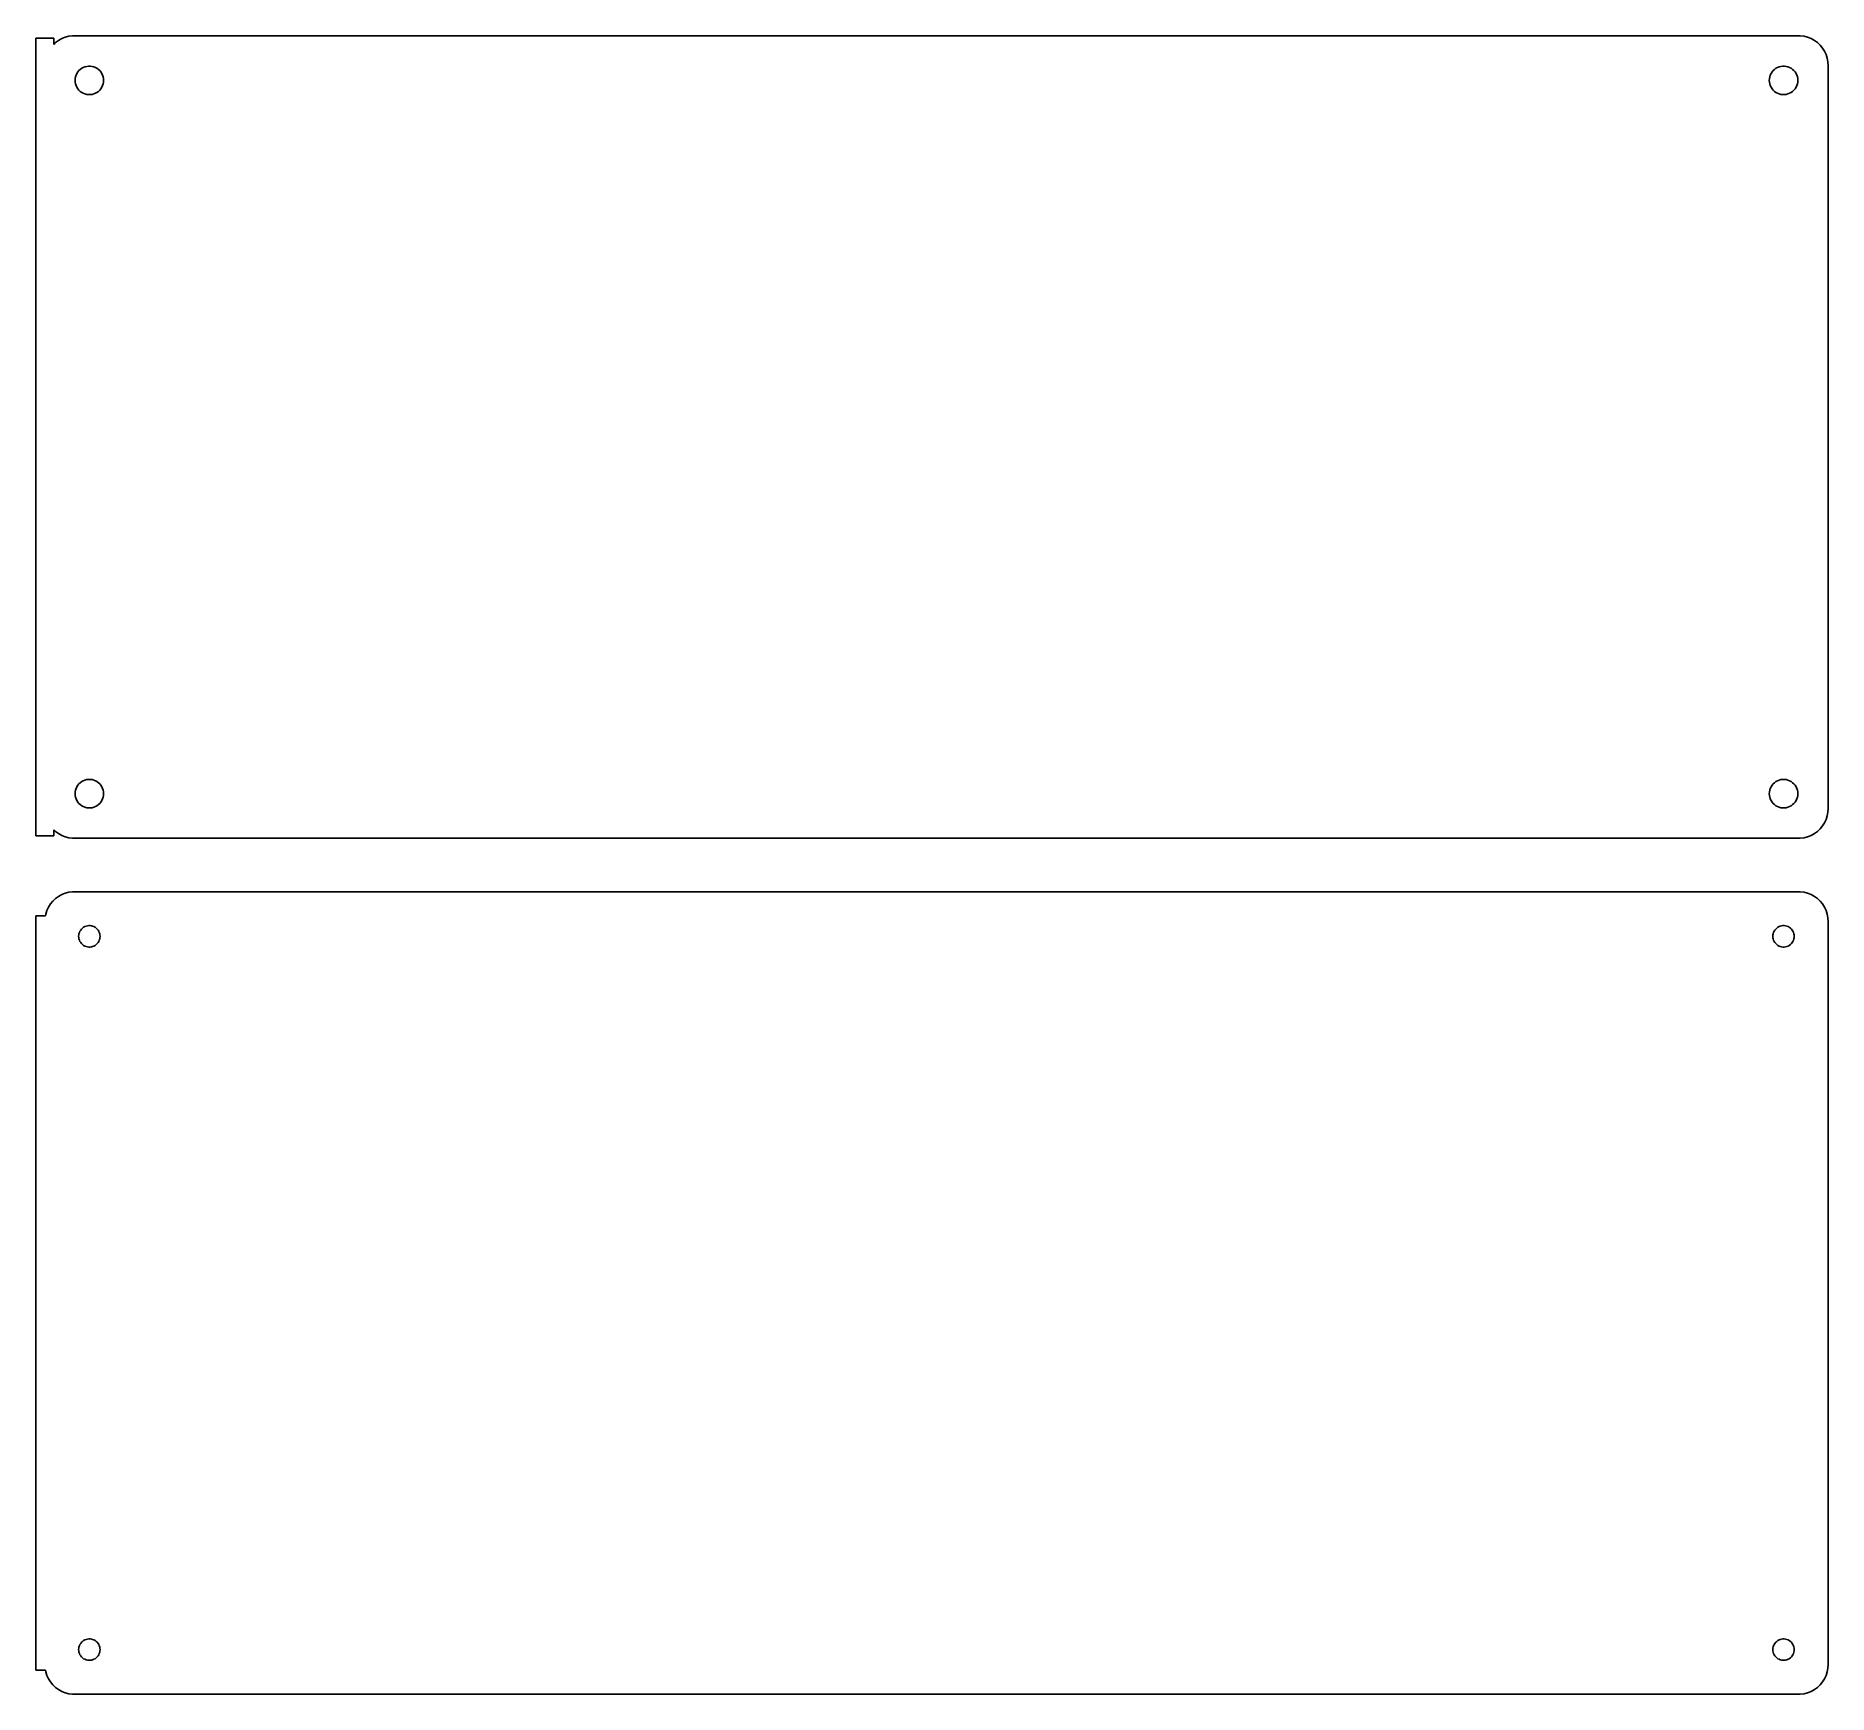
# Model space of a CAD drawing. Header units: metres. Extents: x -152 to 150, y 77 to 355.
import ezdxf

# ---------------------------------------------------------------- set-up
doc = ezdxf.new("R2010")
doc.units = ezdxf.units.M

msp = doc.modelspace()

# ---------------------------------------------------------------- linework, layer by layer
for p, q in [((-148.5, 355.115), (-151.5, 355.115)), ((-151.5, 355.115), (-151.5, 220.885)), ((-148.5, 354.059), (-148.5, 355.115)), ((-148.187, 354.353), (-148.5, 354.059)), ((-147.679, 354.722), (-148.187, 354.353)), ((-147.129, 355.024), (-147.679, 354.722)), ((-146.545, 355.255), (-147.129, 355.024)), ((-145.937, 355.411), (-146.545, 355.255)), ((-145.314, 355.49), (-145.937, 355.411)), ((145.314, 355.49), (-145.314, 355.49)), ((145.937, 355.411), (145.314, 355.49)), ((146.545, 355.255), (145.937, 355.411)), ((147.129, 355.024), (146.545, 355.255)), ((147.679, 354.722), (147.129, 355.024)), ((148.187, 354.353), (147.679, 354.722)), ((148.645, 353.923), (148.187, 354.353)), ((149.045, 353.439), (148.645, 353.923)), ((149.382, 352.909), (149.045, 353.439)), ((149.649, 352.341), (149.382, 352.909)), ((-144.25, 349.643), (-144.03, 349.849)), ((-144.03, 349.849), (-143.786, 350.026)), ((-143.786, 350.026), (-143.522, 350.172)), ((-143.522, 350.172), (-143.242, 350.283)), ((-143.242, 350.283), (-142.95, 350.357)), ((-142.95, 350.357), (-142.651, 350.395)), ((-142.651, 350.395), (-142.349, 350.395)), ((-142.349, 350.395), (-142.05, 350.357)), ((-142.05, 350.357), (-141.758, 350.283)), ((-141.758, 350.283), (-141.478, 350.172)), ((-141.478, 350.172), (-141.214, 350.026)), ((-141.214, 350.026), (-140.97, 349.849)), ((-140.97, 349.849), (-140.75, 349.643)), ((140.75, 349.643), (140.97, 349.849)), ((140.97, 349.849), (141.214, 350.026)), ((141.214, 350.026), (141.478, 350.172)), ((141.478, 350.172), (141.758, 350.283)), ((141.758, 350.283), (142.05, 350.357)), ((142.05, 350.357), (142.349, 350.395)), ((142.349, 350.395), (142.651, 350.395)), ((142.651, 350.395), (142.95, 350.357)), ((142.95, 350.357), (143.242, 350.283)), ((143.242, 350.283), (143.522, 350.172)), ((143.522, 350.172), (143.786, 350.026)), ((143.786, 350.026), (144.03, 349.849)), ((144.03, 349.849), (144.25, 349.643)), ((149.843, 351.743), (149.649, 352.341)), ((149.961, 351.127), (149.843, 351.743)), ((150, 350.5), (149.961, 351.127)), ((150, 225.5), (150, 350.5)), ((-144.9, 348), (-144.881, 348.301)), ((-144.881, 347.699), (-144.9, 348)), ((-144.881, 348.301), (-144.825, 348.597)), ((-144.825, 347.403), (-144.881, 347.699)), ((-144.825, 348.597), (-144.731, 348.883)), ((-144.731, 347.117), (-144.825, 347.403)), ((-144.731, 348.883), (-144.603, 349.156)), ((-144.603, 346.844), (-144.731, 347.117)), ((-144.603, 349.156), (-144.442, 349.411)), ((-144.442, 346.589), (-144.603, 346.844)), ((-144.442, 349.411), (-144.25, 349.643)), ((-140.75, 349.643), (-140.558, 349.411)), ((-140.558, 349.411), (-140.397, 349.156)), ((-140.397, 346.844), (-140.558, 346.589)), ((-140.397, 349.156), (-140.269, 348.883)), ((-140.269, 347.117), (-140.397, 346.844)), ((-140.269, 348.883), (-140.175, 348.597)), ((-140.175, 347.403), (-140.269, 347.117)), ((-140.175, 348.597), (-140.119, 348.301)), ((-140.119, 347.699), (-140.175, 347.403)), ((-140.119, 348.301), (-140.1, 348)), ((-140.1, 348), (-140.119, 347.699)), ((140.1, 348), (140.119, 348.301)), ((140.119, 347.699), (140.1, 348)), ((140.119, 348.301), (140.175, 348.597)), ((140.175, 347.403), (140.119, 347.699)), ((140.175, 348.597), (140.269, 348.883)), ((140.269, 347.117), (140.175, 347.403)), ((140.269, 348.883), (140.397, 349.156)), ((140.397, 346.844), (140.269, 347.117)), ((140.397, 349.156), (140.558, 349.411)), ((140.558, 346.589), (140.397, 346.844)), ((140.558, 349.411), (140.75, 349.643)), ((144.25, 349.643), (144.442, 349.411)), ((144.442, 349.411), (144.603, 349.156)), ((144.603, 346.844), (144.442, 346.589)), ((144.603, 349.156), (144.731, 348.883)), ((144.731, 347.117), (144.603, 346.844)), ((144.731, 348.883), (144.825, 348.597)), ((144.825, 347.403), (144.731, 347.117)), ((144.825, 348.597), (144.881, 348.301)), ((144.881, 347.699), (144.825, 347.403)), ((144.881, 348.301), (144.9, 348)), ((144.9, 348), (144.881, 347.699)), ((-144.25, 346.357), (-144.442, 346.589)), ((-144.03, 346.151), (-144.25, 346.357)), ((-143.786, 345.974), (-144.03, 346.151)), ((-143.522, 345.828), (-143.786, 345.974)), ((-143.242, 345.717), (-143.522, 345.828)), ((-142.95, 345.643), (-143.242, 345.717)), ((-142.651, 345.605), (-142.95, 345.643)), ((-142.349, 345.605), (-142.651, 345.605)), ((-142.05, 345.643), (-142.349, 345.605)), ((-141.758, 345.717), (-142.05, 345.643)), ((-141.478, 345.828), (-141.758, 345.717)), ((-141.214, 345.974), (-141.478, 345.828)), ((-140.97, 346.151), (-141.214, 345.974)), ((-140.75, 346.357), (-140.97, 346.151)), ((-140.558, 346.589), (-140.75, 346.357)), ((140.75, 346.357), (140.558, 346.589)), ((140.97, 346.151), (140.75, 346.357)), ((141.214, 345.974), (140.97, 346.151)), ((141.478, 345.828), (141.214, 345.974)), ((141.758, 345.717), (141.478, 345.828)), ((142.05, 345.643), (141.758, 345.717)), ((142.349, 345.605), (142.05, 345.643)), ((142.651, 345.605), (142.349, 345.605)), ((142.95, 345.643), (142.651, 345.605)), ((143.242, 345.717), (142.95, 345.643)), ((143.522, 345.828), (143.242, 345.717)), ((143.786, 345.974), (143.522, 345.828)), ((144.03, 346.151), (143.786, 345.974)), ((144.25, 346.357), (144.03, 346.151)), ((144.442, 346.589), (144.25, 346.357)), ((-144.731, 228.883), (-144.603, 229.156)), ((-144.603, 229.156), (-144.442, 229.411)), ((-144.442, 229.411), (-144.25, 229.643)), ((-144.25, 229.643), (-144.03, 229.849)), ((-144.03, 229.849), (-143.786, 230.026)), ((-143.786, 230.026), (-143.522, 230.172)), ((-143.522, 230.172), (-143.242, 230.283)), ((-143.242, 230.283), (-142.95, 230.357)), ((-142.95, 230.357), (-142.651, 230.395)), ((-142.651, 230.395), (-142.349, 230.395)), ((-142.349, 230.395), (-142.05, 230.357)), ((-142.05, 230.357), (-141.758, 230.283)), ((-141.758, 230.283), (-141.478, 230.172)), ((-141.478, 230.172), (-141.214, 230.026)), ((-141.214, 230.026), (-140.97, 229.849)), ((-140.97, 229.849), (-140.75, 229.643)), ((-140.75, 229.643), (-140.558, 229.411)), ((-140.558, 229.411), (-140.397, 229.156)), ((-140.397, 229.156), (-140.269, 228.883)), ((140.269, 228.883), (140.397, 229.156)), ((140.397, 229.156), (140.558, 229.411)), ((140.558, 229.411), (140.75, 229.643)), ((140.75, 229.643), (140.97, 229.849)), ((140.97, 229.849), (141.214, 230.026)), ((141.214, 230.026), (141.478, 230.172)), ((141.478, 230.172), (141.758, 230.283)), ((141.758, 230.283), (142.05, 230.357)), ((142.05, 230.357), (142.349, 230.395)), ((142.349, 230.395), (142.651, 230.395)), ((142.651, 230.395), (142.95, 230.357)), ((142.95, 230.357), (143.242, 230.283)), ((143.242, 230.283), (143.522, 230.172)), ((143.522, 230.172), (143.786, 230.026)), ((143.786, 230.026), (144.03, 229.849)), ((144.03, 229.849), (144.25, 229.643)), ((144.25, 229.643), (144.442, 229.411)), ((144.442, 229.411), (144.603, 229.156)), ((144.603, 229.156), (144.731, 228.883)), ((-144.9, 228), (-144.881, 228.301)), ((-144.881, 227.699), (-144.9, 228)), ((-144.881, 228.301), (-144.825, 228.597)), ((-144.825, 227.403), (-144.881, 227.699)), ((-144.825, 228.597), (-144.731, 228.883)), ((-144.731, 227.117), (-144.825, 227.403)), ((-144.603, 226.844), (-144.731, 227.117)), ((-144.442, 226.589), (-144.603, 226.844)), ((-144.25, 226.357), (-144.442, 226.589)), ((-144.03, 226.151), (-144.25, 226.357)), ((-143.786, 225.974), (-144.03, 226.151)), ((-140.97, 226.151), (-141.214, 225.974)), ((-140.75, 226.357), (-140.97, 226.151)), ((-140.558, 226.589), (-140.75, 226.357)), ((-140.397, 226.844), (-140.558, 226.589)), ((-140.269, 227.117), (-140.397, 226.844)), ((-140.269, 228.883), (-140.175, 228.597)), ((-140.175, 227.403), (-140.269, 227.117)), ((-140.175, 228.597), (-140.119, 228.301)), ((-140.119, 227.699), (-140.175, 227.403)), ((-140.119, 228.301), (-140.1, 228)), ((-140.1, 228), (-140.119, 227.699)), ((140.1, 228), (140.119, 228.301)), ((140.119, 227.699), (140.1, 228)), ((140.119, 228.301), (140.175, 228.597)), ((140.175, 227.403), (140.119, 227.699)), ((140.175, 228.597), (140.269, 228.883)), ((140.269, 227.117), (140.175, 227.403)), ((140.397, 226.844), (140.269, 227.117)), ((140.558, 226.589), (140.397, 226.844)), ((140.75, 226.357), (140.558, 226.589)), ((140.97, 226.151), (140.75, 226.357)), ((141.214, 225.974), (140.97, 226.151)), ((144.03, 226.151), (143.786, 225.974)), ((144.25, 226.357), (144.03, 226.151)), ((144.442, 226.589), (144.25, 226.357)), ((144.603, 226.844), (144.442, 226.589)), ((144.731, 227.117), (144.603, 226.844)), ((144.731, 228.883), (144.825, 228.597)), ((144.825, 227.403), (144.731, 227.117)), ((144.825, 228.597), (144.881, 228.301)), ((144.881, 227.699), (144.825, 227.403)), ((144.881, 228.301), (144.9, 228)), ((144.9, 228), (144.881, 227.699)), ((-143.522, 225.828), (-143.786, 225.974)), ((-143.242, 225.717), (-143.522, 225.828)), ((-142.95, 225.643), (-143.242, 225.717)), ((-142.651, 225.605), (-142.95, 225.643)), ((-142.349, 225.605), (-142.651, 225.605)), ((-142.05, 225.643), (-142.349, 225.605)), ((-141.758, 225.717), (-142.05, 225.643)), ((-141.478, 225.828), (-141.758, 225.717)), ((-141.214, 225.974), (-141.478, 225.828)), ((141.478, 225.828), (141.214, 225.974)), ((141.758, 225.717), (141.478, 225.828)), ((142.05, 225.643), (141.758, 225.717)), ((142.349, 225.605), (142.05, 225.643)), ((142.651, 225.605), (142.349, 225.605)), ((142.95, 225.643), (142.651, 225.605)), ((143.242, 225.717), (142.95, 225.643)), ((143.522, 225.828), (143.242, 225.717)), ((143.786, 225.974), (143.522, 225.828)), ((149.382, 223.091), (149.649, 223.659)), ((149.649, 223.659), (149.843, 224.257)), ((149.843, 224.257), (149.961, 224.873)), ((149.961, 224.873), (150, 225.5)), ((-151.5, 220.885), (-148.5, 220.885)), ((-148.5, 220.885), (-148.5, 221.941)), ((-148.5, 221.941), (-148.187, 221.647)), ((-148.187, 221.647), (-147.679, 221.278)), ((-147.679, 221.278), (-147.129, 220.976)), ((-147.129, 220.976), (-146.545, 220.745)), ((-146.545, 220.745), (-145.937, 220.589)), ((-145.937, 220.589), (-145.314, 220.51)), ((-145.314, 220.51), (145.314, 220.51)), ((145.314, 220.51), (145.937, 220.589)), ((145.937, 220.589), (146.545, 220.745)), ((146.545, 220.745), (147.129, 220.976)), ((147.129, 220.976), (147.679, 221.278)), ((147.679, 221.278), (148.187, 221.647)), ((148.187, 221.647), (148.645, 222.077)), ((148.645, 222.077), (149.045, 222.561)), ((149.045, 222.561), (149.382, 223.091)), ((-146.545, 211.255), (-147.129, 211.024)), ((-145.937, 211.411), (-146.545, 211.255)), ((-145.314, 211.49), (-145.937, 211.411)), ((145.314, 211.49), (-145.314, 211.49)), ((145.937, 211.411), (145.314, 211.49)), ((146.545, 211.255), (145.937, 211.411)), ((147.129, 211.024), (146.545, 211.255)), ((-149.649, 208.341), (-149.843, 207.743)), ((-149.382, 208.909), (-149.649, 208.341)), ((-149.045, 209.439), (-149.382, 208.909)), ((-148.645, 209.923), (-149.045, 209.439)), ((-148.187, 210.353), (-148.645, 209.923)), ((-147.679, 210.722), (-148.187, 210.353)), ((-147.129, 211.024), (-147.679, 210.722)), ((147.679, 210.722), (147.129, 211.024)), ((148.187, 210.353), (147.679, 210.722)), ((148.645, 209.923), (148.187, 210.353)), ((149.045, 209.439), (148.645, 209.923)), ((149.382, 208.909), (149.045, 209.439)), ((149.649, 208.341), (149.382, 208.909)), ((149.843, 207.743), (149.649, 208.341)), ((-149.9, 207.444), (-151.5, 207.444)), ((-151.5, 207.444), (-151.5, 80.5558)), ((-149.843, 207.743), (-149.9, 207.444)), ((-144.077, 204.867), (-143.956, 205.058)), ((-143.956, 205.058), (-143.812, 205.232)), ((-143.812, 205.232), (-143.647, 205.387)), ((-143.647, 205.387), (-143.464, 205.52)), ((-143.464, 205.52), (-143.266, 205.629)), ((-143.266, 205.629), (-143.056, 205.712)), ((-143.056, 205.712), (-142.837, 205.768)), ((-142.837, 205.768), (-142.613, 205.796)), ((-142.613, 205.796), (-142.387, 205.796)), ((-142.387, 205.796), (-142.163, 205.768)), ((-142.163, 205.768), (-141.944, 205.712)), ((-141.944, 205.712), (-141.734, 205.629)), ((-141.734, 205.629), (-141.536, 205.52)), ((-141.536, 205.52), (-141.353, 205.387)), ((-141.353, 205.387), (-141.188, 205.232)), ((-141.188, 205.232), (-141.044, 205.058)), ((-141.044, 205.058), (-140.923, 204.867)), ((140.923, 204.867), (141.044, 205.058)), ((141.044, 205.058), (141.188, 205.232)), ((141.188, 205.232), (141.353, 205.387)), ((141.353, 205.387), (141.536, 205.52)), ((141.536, 205.52), (141.734, 205.629)), ((141.734, 205.629), (141.944, 205.712)), ((141.944, 205.712), (142.163, 205.768)), ((142.163, 205.768), (142.387, 205.796)), ((142.387, 205.796), (142.613, 205.796)), ((142.613, 205.796), (142.837, 205.768)), ((142.837, 205.768), (143.056, 205.712)), ((143.056, 205.712), (143.266, 205.629)), ((143.266, 205.629), (143.464, 205.52)), ((143.464, 205.52), (143.647, 205.387)), ((143.647, 205.387), (143.812, 205.232)), ((143.812, 205.232), (143.956, 205.058)), ((143.956, 205.058), (144.077, 204.867)), ((149.961, 207.127), (149.843, 207.743)), ((150, 206.5), (149.961, 207.127)), ((150, 81.5), (150, 206.5)), ((-144.3, 204), (-144.286, 204.226)), ((-144.286, 203.774), (-144.3, 204)), ((-144.286, 204.226), (-144.243, 204.448)), ((-144.243, 203.552), (-144.286, 203.774)), ((-144.243, 204.448), (-144.174, 204.663)), ((-144.174, 203.337), (-144.243, 203.552)), ((-144.174, 204.663), (-144.077, 204.867)), ((-144.077, 203.133), (-144.174, 203.337)), ((-143.956, 202.942), (-144.077, 203.133)), ((-143.812, 202.768), (-143.956, 202.942)), ((-143.647, 202.613), (-143.812, 202.768)), ((-143.464, 202.48), (-143.647, 202.613)), ((-143.266, 202.371), (-143.464, 202.48)), ((-143.056, 202.288), (-143.266, 202.371)), ((-142.837, 202.232), (-143.056, 202.288)), ((-142.613, 202.204), (-142.837, 202.232)), ((-142.387, 202.204), (-142.613, 202.204)), ((-142.163, 202.232), (-142.387, 202.204)), ((-141.944, 202.288), (-142.163, 202.232)), ((-141.734, 202.371), (-141.944, 202.288)), ((-141.536, 202.48), (-141.734, 202.371)), ((-141.353, 202.613), (-141.536, 202.48)), ((-141.188, 202.768), (-141.353, 202.613)), ((-141.044, 202.942), (-141.188, 202.768)), ((-140.923, 203.133), (-141.044, 202.942)), ((-140.923, 204.867), (-140.826, 204.663)), ((-140.826, 203.337), (-140.923, 203.133)), ((-140.826, 204.663), (-140.757, 204.448)), ((-140.757, 203.552), (-140.826, 203.337)), ((-140.757, 204.448), (-140.714, 204.226)), ((-140.714, 203.774), (-140.757, 203.552)), ((-140.714, 204.226), (-140.7, 204)), ((-140.7, 204), (-140.714, 203.774)), ((140.7, 204), (140.714, 204.226)), ((140.714, 203.774), (140.7, 204)), ((140.714, 204.226), (140.757, 204.448)), ((140.757, 203.552), (140.714, 203.774)), ((140.757, 204.448), (140.826, 204.663)), ((140.826, 203.337), (140.757, 203.552)), ((140.826, 204.663), (140.923, 204.867)), ((140.923, 203.133), (140.826, 203.337)), ((141.044, 202.942), (140.923, 203.133)), ((141.188, 202.768), (141.044, 202.942)), ((141.353, 202.613), (141.188, 202.768)), ((141.536, 202.48), (141.353, 202.613)), ((141.734, 202.371), (141.536, 202.48)), ((141.944, 202.288), (141.734, 202.371)), ((142.163, 202.232), (141.944, 202.288)), ((142.387, 202.204), (142.163, 202.232)), ((142.613, 202.204), (142.387, 202.204)), ((142.837, 202.232), (142.613, 202.204)), ((143.056, 202.288), (142.837, 202.232)), ((143.266, 202.371), (143.056, 202.288)), ((143.464, 202.48), (143.266, 202.371)), ((143.647, 202.613), (143.464, 202.48)), ((143.812, 202.768), (143.647, 202.613)), ((143.956, 202.942), (143.812, 202.768)), ((144.077, 203.133), (143.956, 202.942)), ((144.077, 204.867), (144.174, 204.663)), ((144.174, 203.337), (144.077, 203.133)), ((144.174, 204.663), (144.243, 204.448)), ((144.243, 203.552), (144.174, 203.337)), ((144.243, 204.448), (144.286, 204.226)), ((144.286, 203.774), (144.243, 203.552)), ((144.286, 204.226), (144.3, 204)), ((144.3, 204), (144.286, 203.774)), ((-144.286, 84.2256), (-144.243, 84.4476)), ((-144.243, 84.4476), (-144.174, 84.6626)), ((-144.174, 84.6626), (-144.077, 84.8672)), ((-144.077, 84.8672), (-143.956, 85.058)), ((-143.956, 85.058), (-143.812, 85.2322)), ((-143.812, 85.2322), (-143.647, 85.3869)), ((-143.647, 85.3869), (-143.464, 85.5198)), ((-143.464, 85.5198), (-143.266, 85.6287)), ((-143.266, 85.6287), (-143.056, 85.7119)), ((-143.056, 85.7119), (-142.837, 85.7681)), ((-142.837, 85.7681), (-142.613, 85.7964)), ((-142.613, 85.7964), (-142.387, 85.7964)), ((-142.387, 85.7964), (-142.163, 85.7681)), ((-142.163, 85.7681), (-141.944, 85.7119)), ((-141.944, 85.7119), (-141.734, 85.6287)), ((-141.734, 85.6287), (-141.536, 85.5198)), ((-141.536, 85.5198), (-141.353, 85.3869)), ((-141.353, 85.3869), (-141.188, 85.2322)), ((-141.188, 85.2322), (-141.044, 85.058)), ((-141.044, 85.058), (-140.923, 84.8672)), ((-140.923, 84.8672), (-140.826, 84.6626)), ((-140.826, 84.6626), (-140.757, 84.4476)), ((-140.757, 84.4476), (-140.714, 84.2256)), ((140.714, 84.2256), (140.757, 84.4476)), ((140.757, 84.4476), (140.826, 84.6626)), ((140.826, 84.6626), (140.923, 84.8672)), ((140.923, 84.8672), (141.044, 85.058)), ((141.044, 85.058), (141.188, 85.2322)), ((141.188, 85.2322), (141.353, 85.3869)), ((141.353, 85.3869), (141.536, 85.5198)), ((141.536, 85.5198), (141.734, 85.6287)), ((141.734, 85.6287), (141.944, 85.7119)), ((141.944, 85.7119), (142.163, 85.7681)), ((142.163, 85.7681), (142.387, 85.7964)), ((142.387, 85.7964), (142.613, 85.7964)), ((142.613, 85.7964), (142.837, 85.7681)), ((142.837, 85.7681), (143.056, 85.7119)), ((143.056, 85.7119), (143.266, 85.6287)), ((143.266, 85.6287), (143.464, 85.5198)), ((143.464, 85.5198), (143.647, 85.3869)), ((143.647, 85.3869), (143.812, 85.2322)), ((143.812, 85.2322), (143.956, 85.058)), ((143.956, 85.058), (144.077, 84.8672)), ((144.077, 84.8672), (144.174, 84.6626)), ((144.174, 84.6626), (144.243, 84.4476)), ((144.243, 84.4476), (144.286, 84.2256)), ((-144.3, 84), (-144.286, 84.2256)), ((-144.286, 83.7744), (-144.3, 84)), ((-144.243, 83.5524), (-144.286, 83.7744)), ((-144.174, 83.3374), (-144.243, 83.5524)), ((-144.077, 83.1328), (-144.174, 83.3374)), ((-143.956, 82.942), (-144.077, 83.1328)), ((-143.812, 82.7678), (-143.956, 82.942)), ((-143.647, 82.6131), (-143.812, 82.7678)), ((-143.464, 82.4802), (-143.647, 82.6131)), ((-143.266, 82.3713), (-143.464, 82.4802)), ((-143.056, 82.2881), (-143.266, 82.3713)), ((-142.837, 82.2319), (-143.056, 82.2881)), ((-142.613, 82.2036), (-142.837, 82.2319)), ((-142.387, 82.2036), (-142.613, 82.2036)), ((-142.163, 82.2319), (-142.387, 82.2036)), ((-141.944, 82.2881), (-142.163, 82.2319)), ((-141.734, 82.3713), (-141.944, 82.2881)), ((-141.536, 82.4802), (-141.734, 82.3713)), ((-141.353, 82.6131), (-141.536, 82.4802)), ((-141.188, 82.7678), (-141.353, 82.6131)), ((-141.044, 82.942), (-141.188, 82.7678)), ((-140.923, 83.1328), (-141.044, 82.942)), ((-140.826, 83.3374), (-140.923, 83.1328)), ((-140.757, 83.5524), (-140.826, 83.3374)), ((-140.714, 83.7744), (-140.757, 83.5524)), ((-140.714, 84.2256), (-140.7, 84)), ((-140.7, 84), (-140.714, 83.7744)), ((140.7, 84), (140.714, 84.2256)), ((140.714, 83.7744), (140.7, 84)), ((140.757, 83.5524), (140.714, 83.7744)), ((140.826, 83.3374), (140.757, 83.5524)), ((140.923, 83.1328), (140.826, 83.3374)), ((141.044, 82.942), (140.923, 83.1328)), ((141.188, 82.7678), (141.044, 82.942)), ((141.353, 82.6131), (141.188, 82.7678)), ((141.536, 82.4802), (141.353, 82.6131)), ((141.734, 82.3713), (141.536, 82.4802)), ((141.944, 82.2881), (141.734, 82.3713)), ((142.163, 82.2319), (141.944, 82.2881)), ((142.387, 82.2036), (142.163, 82.2319)), ((142.613, 82.2036), (142.387, 82.2036)), ((142.837, 82.2319), (142.613, 82.2036)), ((143.056, 82.2881), (142.837, 82.2319)), ((143.266, 82.3713), (143.056, 82.2881)), ((143.464, 82.4802), (143.266, 82.3713)), ((143.647, 82.6131), (143.464, 82.4802)), ((143.812, 82.7678), (143.647, 82.6131)), ((143.956, 82.942), (143.812, 82.7678)), ((144.077, 83.1328), (143.956, 82.942)), ((144.174, 83.3374), (144.077, 83.1328)), ((144.243, 83.5524), (144.174, 83.3374)), ((144.286, 83.7744), (144.243, 83.5524)), ((144.286, 84.2256), (144.3, 84)), ((144.3, 84), (144.286, 83.7744)), ((149.961, 80.8733), (150, 81.5)), ((-151.5, 80.5558), (-149.9, 80.5558)), ((-149.9, 80.5558), (-149.843, 80.2566)), ((-149.843, 80.2566), (-149.649, 79.6594)), ((-149.649, 79.6594), (-149.382, 79.0912)), ((-149.382, 79.0912), (-149.045, 78.5611)), ((-149.045, 78.5611), (-148.645, 78.0773)), ((148.645, 78.0773), (149.045, 78.5611)), ((149.045, 78.5611), (149.382, 79.0912)), ((149.382, 79.0912), (149.649, 79.6594)), ((149.649, 79.6594), (149.843, 80.2566)), ((149.843, 80.2566), (149.961, 80.8733)), ((-148.645, 78.0773), (-148.187, 77.6474)), ((-148.187, 77.6474), (-147.679, 77.2784)), ((-147.679, 77.2784), (-147.129, 76.9759)), ((-147.129, 76.9759), (-146.545, 76.7447)), ((-146.545, 76.7447), (-145.937, 76.5886)), ((-145.937, 76.5886), (-145.314, 76.5099)), ((-145.314, 76.5099), (145.314, 76.5099)), ((145.314, 76.5099), (145.937, 76.5886)), ((145.937, 76.5886), (146.545, 76.7447)), ((146.545, 76.7447), (147.129, 76.9759)), ((147.129, 76.9759), (147.679, 77.2784)), ((147.679, 77.2784), (148.187, 77.6474)), ((148.187, 77.6474), (148.645, 78.0773))]:
    msp.add_line(p, q)

doc.saveas('drawing.dxf')
